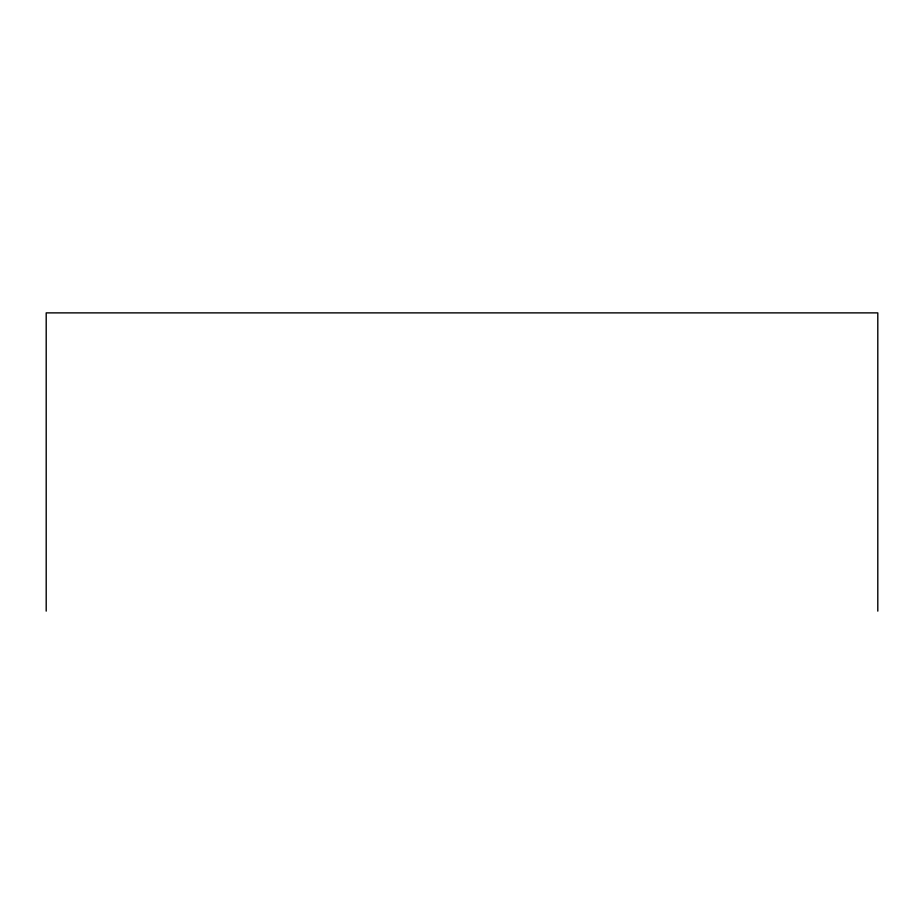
<?xml version="1.0" encoding="UTF-8"?>
<svg xmlns="http://www.w3.org/2000/svg" width="924" height="924" viewBox="0 0 924 924"><rect width="100%" height="100%" fill="white"/><g stroke="black" fill="none" stroke-linecap="round" stroke-linejoin="round"><path stroke-width="1.39" d="M877.8 611.122L877.8 312.878L46.2 312.878L46.2 611.122"/></g></svg>
